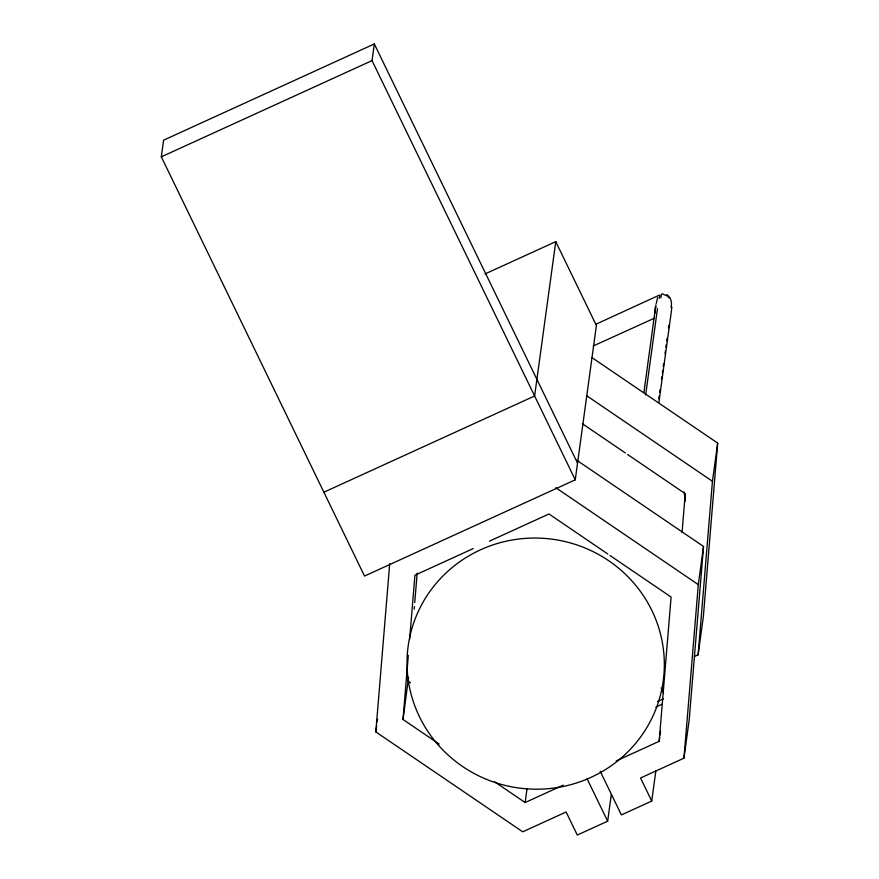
<?xml version="1.0" encoding="UTF-8"?>
<svg xmlns="http://www.w3.org/2000/svg" width="879" height="879" viewBox="0 0 879 879"><rect width="100%" height="100%" fill="white"/><g stroke="black" fill="none" stroke-linecap="round" stroke-linejoin="round"><path stroke-width="1.32" d="M656.217 303.629L657.69 297.487M611.312 794.473L607.653 821.184L577.305 835.05L566.12 811.987L522.719 831.809L375.816 731.899L389.705 563.725M439.192 744.084L403.011 719.472L408.306 655.349M409.636 639.319L414.932 575.196L473.265 548.562M403.011 719.472L408.57 677.291M414.207 609.169L414.427 606.499M414.756 602.489L417.184 573.097M616.201 760.939L659.173 741.316L671.095 597.05L610.037 555.517M682.049 532.443L685.257 493.701L627.584 454.476M600.192 771.224L621.376 814.921L651.735 801.055L640.549 777.992L683.961 758.17L698.3 584.623L703.53 546.452L576.657 460.167M703.53 546.452L689.18 720L683.961 758.17M694.388 656.525L698.113 654.833L712.451 481.285L717.682 443.104L591.93 357.577M717.682 443.104L703.343 616.651L698.113 654.833M643.955 392.133L655.877 304.804M655.448 308.243L655.657 306.639L654.734 313.484M485.098 273.907L555.759 241.648L596.401 325.494L575.262 479.824L364.532 576.053L161.318 156.836L163.604 140.179L374.322 43.95L577.536 463.167M575.262 479.824L372.037 60.607L374.322 43.95M375.816 731.899L376.684 725.538M377.212 721.714L377.552 719.176M555.759 241.648L534.619 395.979L323.89 492.207M494.602 781.772L525.137 802.538L527.048 788.54M645.647 394.968L657.47 308.683M659.272 298.3L659.799 295.091M658.832 398.648L659.184 396.088M659.722 392.232L660.074 389.661M661.48 379.376L661.832 376.805M662.359 372.949L662.711 370.378M663.238 366.51L663.59 363.939M665.007 353.644L665.359 351.073M665.886 347.216L666.238 344.656M666.765 340.81L667.117 338.25M668.512 327.999L668.864 325.439M658.865 402.615L671.534 310.155M659.173 741.316L659.7 737.503M660.052 734.954L660.568 731.141M651.735 801.055L655.91 770.52M671.941 307.189L671.457 309.485M660.854 297.992L661.502 294.146L662.469 293.872L666.711 295.871M671.007 307.21C672.38 302.651 670.875 296.904 666.557 294.487M161.318 156.836L372.037 60.607M595.709 324.34L658.865 295.333M593.248 345.963L654.196 318.308M489.405 541.189L548.979 513.984L607.774 553.979M657.393 701.596L663.458 698.827M655.811 707.068L661.953 704.266M525.137 802.538L563.197 785.156M586.7 395.748L712.451 481.285M582.359 423.711L625.321 452.938M555.847 487.735L698.3 584.623M408.241 681.302L410.504 682.84M667.82 296.706L669.062 297.937M661.184 688.004L663.535 692.861M587.062 778.706L607.653 821.184M684.115 491.921A128.719 125.521 7.8 0 1 685.148 501.206M438.555 745.348A128.719 125.521 7.8 0 0 657.316 705.332A128.719 125.521 7.8 0 0 511.149 540.189A128.719 125.521 7.8 0 0 438.555 745.348"/></g></svg>
